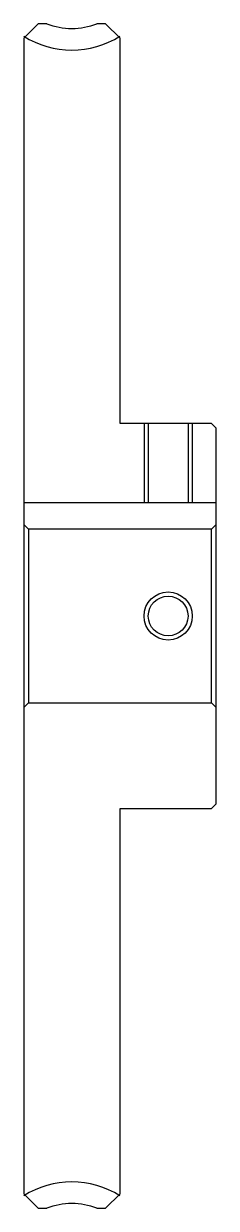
# Model space of a CAD drawing. Header units: metres. Extents: x 123 to 288, y 62 to 185.
# Drawn here: x 123 to 143, y 62.2 to 185.3 of the extents above.
import ezdxf

# ---------------------------------------------------------------- set-up
doc = ezdxf.new("R2010")
doc.units = ezdxf.units.M

msp = doc.modelspace()

# ---------------------------------------------------------------- linework, layer by layer
at = {"color": 4}
for p, q in [((123, 135.550003), (143, 135.550003)), ((143, 133.25), (142.5, 132.75)), ((123, 114.25), (123.5, 114.75)), ((143, 114.25), (142.5, 114.75))]:
    msp.add_line(p, q, dxfattribs=at)
for points in [[(125.401924, 185.25), (124.5, 185.25), (123, 183.75), (123, 114.25)], [(133, 143.75), (133, 183.75), (131.5, 185.25), (130.598083, 185.25)], [(133, 103.75), (142.5, 103.75), (143, 104.25), (143, 143.25), (142.5, 143.75), (133, 143.75)], [(135.5, 143.75), (135.5, 135.550003)], [(135.934998, 143.75), (135.934998, 135.550003)], [(140.065002, 143.75), (140.065002, 135.550003)], [(140.5, 143.75), (140.5, 135.550003)], [(123, 133.25), (123.5, 132.75), (123.5, 114.75), (142.5, 114.75), (142.5, 132.75), (123.5, 132.75)], [(123, 114.25), (123, 63.75), (124.5, 62.25), (125.401924, 62.25)], [(130.598083, 62.25), (131.5, 62.25), (133, 63.75), (133, 103.75)]]:
    msp.add_lwpolyline(points, dxfattribs=at)
at = {"color": 7}
msp.add_circle((138, 123.75), 2.5, dxfattribs=at)
at = {"color": 4}
msp.add_circle((138, 123.75), 2.065, dxfattribs=at)
for centre, radius, start, end in [((128, 191.75), 7, 248.21321192, 291.78678997), ((128, 191.75), 9.25, 237.27956006, 302.72043994), ((128, 55.75), 9.25, 57.27956006, 122.72043994), ((128, 55.75), 7, 68.21321003, 111.78678808)]:
    msp.add_arc(centre, radius, start, end, dxfattribs=at)

doc.saveas('drawing.dxf')
